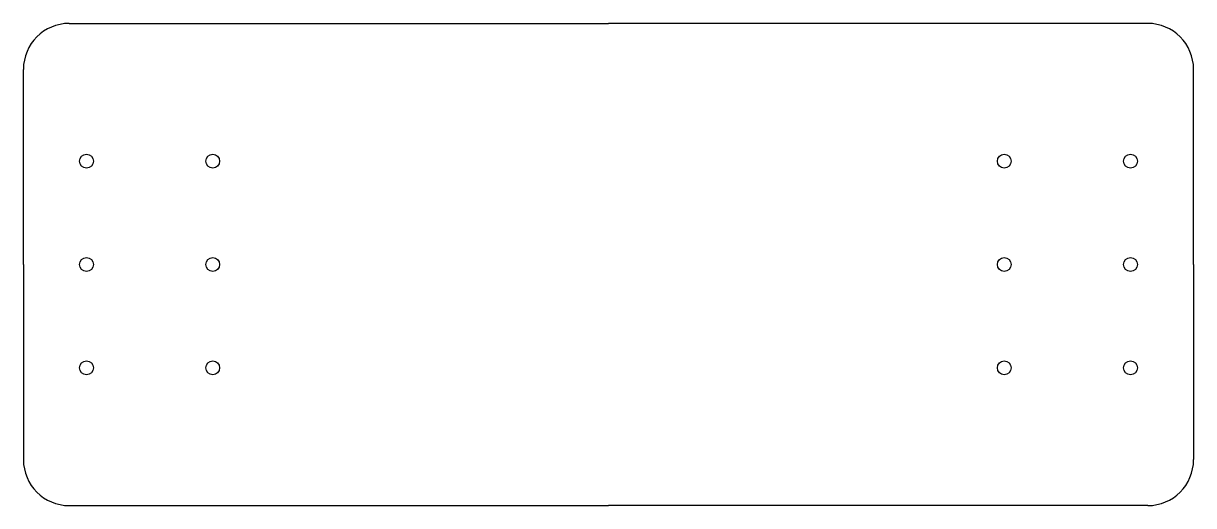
# Model space of a CAD drawing. Header units: inches. Extents: x -255 to 255, y -105 to 105.
import ezdxf

# ---------------------------------------------------------------- set-up
doc = ezdxf.new("R2010")
doc.units = ezdxf.units.IN
doc.header["$MEASUREMENT"] = 0

msp = doc.modelspace()

# ---------------------------------------------------------------- linework, layer by layer
for p, q in [((-235, 105), (0, 105)), ((235, 105), (0, 105)), ((-255, 0), (-255, 85)), ((255, 0), (255, 85)), ((-255, 0), (-255, -85)), ((255, 0), (255, -85)), ((-235, -105), (0, -105)), ((235, -105), (0, -105))]:
    msp.add_line(p, q)
for centre in [(-227.5, 45), (-172.5, 45), (172.5, 45), (227.5, 45), (-227.5, 0), (-172.5, 0), (172.5, 0), (227.5, 0), (-227.5, -45), (-172.5, -45), (172.5, -45), (227.5, -45)]:
    msp.add_circle(centre, 3)
for centre, start, end in [((-235, 85), 90, 180), ((235, 85), 0, 90), ((-235, -85), 180, 270), ((235, -85), 270, 0)]:
    msp.add_arc(centre, 20, start, end)

doc.saveas('drawing.dxf')
